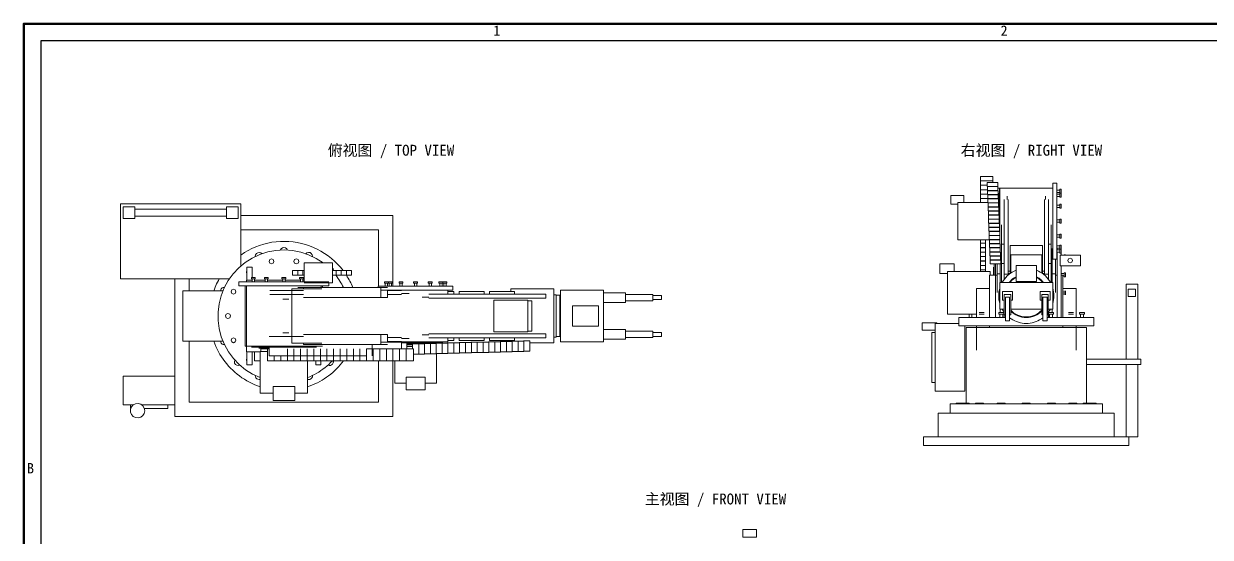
# Model space of a CAD drawing. Header units: millimetres. Extents: x 10 to 584, y 10 to 410.
# Drawn here: x 10 to 357.4, y 259.8 to 410 of the extents above; entities that cross this region are included whole.
import ezdxf
from ezdxf.enums import TextEntityAlignment as Align

# ---------------------------------------------------------------- set-up
doc = ezdxf.new("R2010")
doc.units = ezdxf.units.MM
doc.linetypes.add('DASHED', pattern=[1.524, 1.27, -0.254])
for name, color, linetype in [('BORDER', 7, 'CONTINUOUS'), ('HIDDEN', 5, 'DASHED'), ('OBJECT', 7, 'CONTINUOUS'), ('TEXT', 7, 'CONTINUOUS')]:
    doc.layers.add(name, color=color, linetype=linetype)
doc.styles.add('CJK', font='simhei.ttf')

msp = doc.modelspace()

# ---------------------------------------------------------------- linework, layer by layer
at = {"layer": 'BORDER', "lineweight": 50}
msp.add_lwpolyline([(10, 10), (584, 10), (584, 410), (10, 410)], close=True, dxfattribs=at)
at = {"layer": 'BORDER', "lineweight": 25}
msp.add_lwpolyline([(15, 15), (579, 15), (579, 405), (15, 405)], close=True, dxfattribs=at)
at = {"layer": 'HIDDEN', "lineweight": 13}
msp.add_lwpolyline([(220.55, 259.82), (224.5, 259.82)], dxfattribs=at)
at = {"layer": 'OBJECT', "lineweight": 18}
for points in [[(290.1, 364.07), (290.1, 365.36)], [(290.1, 365.36), (293.71, 365.36)], [(293.71, 364.07), (293.71, 365.36)], [(290.1, 364.07), (293.71, 364.07)], [(290.1, 362.77), (290.1, 364.06)], [(290.1, 364.06), (293.71, 364.06)], [(290.1, 362.77), (292.08, 362.77)], [(290.1, 361.46), (290.1, 362.75)], [(290.1, 362.75), (292.08, 362.75)], [(290.1, 361.46), (292.12, 361.46)], [(290.1, 360.16), (290.1, 361.45)], [(290.1, 361.45), (292.12, 361.45)], [(292.08, 362.44), (292.08, 363.56)], [(292.08, 363.56), (295.17, 363.56)], [(292.08, 362.44), (295.17, 362.44)], [(292.12, 361.25), (292.12, 362.36)], [(292.12, 362.36), (295.21, 362.36)], [(293.71, 363.56), (293.71, 364.06)], [(293.71, 362.36), (293.71, 362.44)], [(295.17, 362.44), (295.17, 363.56)], [(295.21, 361.25), (295.21, 362.36)], [(295.21, 361.87), (295.68, 361.87)], [(295.68, 360.34), (295.68, 361.87)], [(295.77, 352.26), (295.77, 361.88)], [(311.23, 361.88), (295.77, 361.88)], [(311.23, 352.26), (311.23, 363.42)], [(312.43, 363.42), (311.23, 363.42)], [(312.43, 352.26), (312.43, 363.42)], [(313.29, 361.36), (312.43, 361.36)], [(313.29, 361.02), (313.29, 361.6)], [(313.73, 361.6), (313.29, 361.6)], [(313.73, 361.02), (313.73, 361.6)], [(281.45, 357.24), (281.45, 359.73)], [(281.45, 359.73), (285.18, 359.73)], [(285.18, 357.74), (285.18, 359.73)], [(290.1, 360.16), (292.17, 360.16)], [(290.1, 358.86), (290.1, 360.15)], [(290.1, 360.15), (292.17, 360.15)], [(290.1, 358.86), (292.21, 358.86)], [(290.1, 357.74), (290.1, 358.84)], [(290.1, 358.84), (293.28, 358.84)], [(292.12, 361.25), (295.21, 361.25)], [(292.17, 360.05), (292.17, 361.17)], [(292.17, 361.17), (295.26, 361.17)], [(292.17, 360.05), (295.26, 360.05)], [(292.21, 358.86), (292.21, 359.97)], [(292.21, 359.97), (295.3, 359.97)], [(292.21, 358.86), (295.3, 358.86)], [(292.26, 357.66), (292.26, 358.78)], [(292.26, 358.78), (295.35, 358.78)], [(293.28, 361.17), (293.28, 361.25)], [(293.28, 359.97), (293.28, 360.05)], [(293.28, 358.78), (293.28, 358.86)], [(295.26, 360.05), (295.26, 361.17)], [(295.3, 358.86), (295.3, 359.97)], [(295.3, 359.83), (295.42, 359.83)], [(295.35, 357.66), (295.35, 358.78)], [(295.42, 358.52), (295.35, 358.52)], [(295.42, 356.39), (295.42, 360.34)], [(295.77, 360.34), (295.42, 360.34)], [(295.68, 361.08), (295.77, 361.08)], [(296.99, 358.64), (296.99, 336.79)], [(297.86, 359.53), (297.86, 358.64)], [(298.19, 358.64), (298.19, 336.79)], [(308.8, 358.64), (308.8, 336.79)], [(309.13, 359.53), (309.13, 358.64)], [(310.01, 358.64), (310.01, 336.79)], [(313.29, 360.67), (312.43, 360.67)], [(313.29, 360.19), (312.43, 360.19)], [(313.29, 359.5), (312.43, 359.5)], [(313.29, 360.43), (313.29, 361.02)], [(313.29, 359.84), (313.29, 360.43)], [(313.73, 360.43), (313.29, 360.43)], [(313.73, 360.43), (313.29, 360.43)], [(313.29, 359.26), (313.29, 359.84)], [(313.73, 359.26), (313.29, 359.26)], [(313.73, 360.43), (313.73, 361.02)], [(313.73, 359.84), (313.73, 360.43)], [(313.73, 359.26), (313.73, 359.84)], [(38.3, 335.44), (38.3, 357.28)], [(38.3, 357.28), (73.57, 357.28)], [(39.14, 353.08), (39.14, 356.44)], [(39.14, 356.44), (42.5, 356.44)], [(42.5, 353.08), (42.5, 356.44)], [(42.5, 355.81), (69.37, 355.81)], [(69.37, 353.08), (69.37, 356.44)], [(69.37, 356.44), (72.73, 356.44)], [(72.73, 353.08), (72.73, 356.44)], [(73.57, 339.17), (73.57, 357.28)], [(281.45, 357.24), (283.44, 357.24)], [(283.44, 346.78), (283.44, 357.74)], [(283.44, 357.74), (292.26, 357.74)], [(292.26, 357.66), (295.35, 357.66)], [(292.3, 356.47), (292.3, 357.58)], [(292.3, 357.58), (295.39, 357.58)], [(292.3, 356.47), (295.39, 356.47)], [(292.35, 355.27), (292.35, 356.39)], [(292.35, 356.39), (295.44, 356.39)], [(292.35, 355.27), (295.44, 355.27)], [(292.39, 354.08), (292.39, 355.19)], [(292.39, 355.19), (295.48, 355.19)], [(294.4, 357.58), (294.4, 357.66)], [(294.4, 356.39), (294.4, 356.47)], [(294.4, 355.19), (294.4, 355.27)], [(295.17, 357.58), (295.17, 357.66)], [(295.17, 356.39), (295.17, 356.47)], [(295.17, 355.19), (295.17, 355.27)], [(295.39, 356.47), (295.39, 357.58)], [(295.42, 355.19), (295.42, 355.27)], [(295.44, 355.27), (295.44, 356.39)], [(295.48, 354.08), (295.48, 355.19)], [(313.29, 356.98), (312.43, 356.98)], [(313.29, 356.3), (312.43, 356.3)], [(313.29, 356.64), (313.29, 357.22)], [(313.73, 357.22), (313.29, 357.22)], [(313.29, 356.06), (313.29, 356.64)], [(313.73, 356.06), (313.29, 356.06)], [(313.73, 356.64), (313.73, 357.22)], [(313.73, 356.06), (313.73, 356.64)], [(39.14, 353.08), (42.5, 353.08)], [(42.5, 353.71), (69.37, 353.71)], [(69.37, 353.08), (72.73, 353.08)], [(73.57, 353.92), (118.08, 353.92)], [(118.08, 333.26), (118.08, 353.92)], [(292.39, 354.08), (295.48, 354.08)], [(292.44, 352.88), (292.44, 354)], [(292.44, 354), (295.53, 354)], [(292.44, 352.88), (295.53, 352.88)], [(292.48, 351.69), (292.48, 352.8)], [(292.48, 352.8), (295.57, 352.8)], [(292.48, 351.69), (295.57, 351.69)], [(292.53, 350.49), (292.53, 351.61)], [(292.53, 351.61), (295.62, 351.61)], [(294.4, 354), (294.4, 354.08)], [(294.4, 352.8), (294.4, 352.88)], [(294.4, 351.61), (294.4, 351.69)], [(294.91, 354), (294.91, 354.08)], [(294.91, 352.8), (294.91, 352.88)], [(294.91, 351.61), (294.91, 351.69)], [(295.17, 354), (295.17, 354.08)], [(295.17, 352.8), (295.17, 352.88)], [(295.17, 351.61), (295.17, 351.69)], [(295.42, 354), (295.42, 354.08)], [(295.42, 352.8), (295.42, 352.88)], [(295.42, 351.61), (295.42, 351.69)], [(295.53, 352.88), (295.53, 354)], [(295.57, 351.69), (295.57, 352.8)], [(295.62, 350.49), (295.62, 351.61)], [(295.77, 346.83), (295.77, 352.26)], [(296.21, 347.46), (296.21, 351.21)], [(310.78, 347.46), (310.78, 351.21)], [(311.23, 341.11), (311.23, 352.26)], [(313.29, 352.61), (312.43, 352.61)], [(312.43, 341.11), (312.43, 352.26)], [(313.29, 351.92), (312.43, 351.92)], [(313.29, 352.26), (313.29, 352.85)], [(313.73, 352.85), (313.29, 352.85)], [(313.29, 351.68), (313.29, 352.26)], [(313.73, 351.68), (313.29, 351.68)], [(313.73, 352.26), (313.73, 352.85)], [(313.73, 351.68), (313.73, 352.26)], [(73.57, 349.72), (113.88, 349.72)], [(113.88, 333.26), (113.88, 349.72)], [(292.53, 350.49), (295.62, 350.49)], [(292.57, 349.3), (292.57, 350.41)], [(292.57, 350.41), (295.66, 350.41)], [(292.57, 349.3), (295.66, 349.3)], [(292.62, 348.1), (292.62, 349.22)], [(292.62, 349.22), (295.71, 349.22)], [(292.62, 348.1), (295.71, 348.1)], [(292.66, 346.91), (292.66, 348.02)], [(292.66, 348.02), (295.75, 348.02)], [(294.4, 350.41), (294.4, 350.49)], [(294.4, 349.22), (294.4, 349.3)], [(294.4, 348.02), (294.4, 348.1)], [(294.91, 350.41), (294.91, 350.49)], [(294.98, 349.22), (294.98, 349.3)], [(294.98, 348.02), (294.98, 348.1)], [(295.17, 350.41), (295.17, 350.49)], [(295.17, 349.22), (295.17, 349.3)], [(295.17, 348.02), (295.17, 348.1)], [(295.42, 350.41), (295.42, 350.49)], [(295.42, 349.22), (295.42, 349.3)], [(295.42, 348.02), (295.42, 348.1)], [(295.66, 349.3), (295.66, 350.41)], [(295.71, 348.1), (295.71, 349.22)], [(295.75, 346.91), (295.75, 348.02)], [(296.21, 345.54), (296.21, 347.46)], [(310.78, 345.54), (310.78, 347.46)], [(313.29, 348.23), (312.43, 348.23)], [(313.29, 347.54), (312.43, 347.54)], [(313.29, 347.89), (313.29, 348.47)], [(313.73, 348.47), (313.29, 348.47)], [(313.29, 347.3), (313.29, 347.89)], [(313.73, 347.89), (313.73, 348.47)], [(313.73, 347.3), (313.73, 347.89)], [(103.51, 337.79), (102.73, 338.76), (101.89, 339.67), (101.01, 340.54), (100.08, 341.36), (99.1, 342.12), (98.08, 342.82), (97.02, 343.47), (95.93, 344.06), (94.81, 344.58), (93.66, 345.04), (92.48, 345.43), (91.28, 345.75), (90.07, 346.01), (88.85, 346.2), (87.61, 346.31), (86.37, 346.36), (85.13, 346.34), (83.9, 346.24), (82.67, 346.08), (81.45, 345.85), (80.25, 345.54), (79.07, 345.17), (77.91, 344.74), (76.78, 344.24), (75.67, 343.67), (74.6, 343.05), (73.57, 342.36)], [(87.24, 343.81), (87, 344.2), (86.62, 344.47), (86.17, 344.56), (85.72, 344.47), (85.34, 344.2), (85.09, 343.81)], [(283.44, 346.78), (292.71, 346.78)], [(290.1, 345.82), (290.1, 346.78)], [(290.1, 345.82), (291.56, 345.82)], [(290.1, 344.52), (290.1, 345.81)], [(290.1, 345.81), (291.56, 345.81)], [(290.1, 344.52), (291.56, 344.52)], [(290.1, 343.21), (290.1, 344.5)], [(290.1, 344.5), (291.56, 344.5)], [(291.56, 337.53), (291.56, 346.78)], [(292.66, 346.91), (295.75, 346.91)], [(292.71, 345.71), (292.71, 346.83)], [(292.71, 346.83), (295.8, 346.83)], [(292.71, 345.71), (295.8, 345.71)], [(292.75, 344.52), (292.75, 345.63)], [(292.75, 345.63), (295.84, 345.63)], [(292.75, 344.52), (295.84, 344.52)], [(292.8, 343.32), (292.8, 344.44)], [(292.8, 344.44), (295.89, 344.44)], [(294.4, 346.83), (294.4, 346.91)], [(294.98, 346.83), (294.98, 346.91)], [(294.98, 345.63), (294.98, 345.71)], [(294.98, 344.44), (294.98, 344.52)], [(295.17, 346.83), (295.17, 346.91)], [(295.42, 346.83), (295.42, 346.91)], [(295.42, 345.63), (295.42, 345.71)], [(295.42, 344.44), (295.42, 344.52)], [(295.77, 345.63), (295.77, 345.71)], [(295.77, 344.44), (295.77, 344.52)], [(295.8, 345.71), (295.8, 346.83)], [(295.84, 344.52), (295.84, 345.63)], [(295.89, 343.32), (295.89, 344.44)], [(296.21, 341.78), (296.21, 345.54)], [(296.99, 345.54), (296.21, 345.54)], [(298.77, 336.97), (298.77, 345.19)], [(298.77, 345.19), (308.22, 345.19)], [(308.22, 336.97), (308.22, 345.19)], [(310.78, 345.54), (310.01, 345.54)], [(310.78, 341.78), (310.78, 345.54)], [(311.11, 334.28), (311.11, 344.3)], [(313.29, 345.03), (312.43, 345.03)], [(313.29, 344.34), (312.43, 344.34)], [(312.51, 343.85), (312.51, 344.34)], [(313.73, 347.3), (313.29, 347.3)], [(313.29, 344.68), (313.29, 345.27)], [(313.73, 345.27), (313.29, 345.27)], [(313.29, 344.1), (313.29, 344.68)], [(313.73, 344.1), (313.29, 344.1)], [(313.29, 343.51), (313.29, 344.09)], [(313.73, 344.09), (313.29, 344.09)], [(313.73, 344.68), (313.73, 345.27)], [(313.73, 344.1), (313.73, 344.68)], [(313.73, 343.51), (313.73, 344.09)], [(97.64, 340.06), (95.6, 341.38), (93.4, 342.44), (91.08, 343.21), (88.69, 343.68), (86.26, 343.84), (83.82, 343.7), (81.42, 343.25), (79.1, 342.5), (76.89, 341.47), (74.83, 340.17), (72.95, 338.61), (71.28, 336.84), (69.85, 334.86), (68.68, 332.72), (67.79, 330.46), (67.18, 328.09), (66.89, 325.67), (66.9, 323.23), (67.21, 320.82), (67.83, 318.46), (68.74, 316.2), (69.93, 314.07), (71.38, 312.1), (73.06, 310.34), (74.95, 308.8), (77.02, 307.51), (79.24, 306.5)], [(79.78, 342.75), (79.4, 343.02), (78.95, 343.12), (78.5, 343.04), (78.12, 342.78), (77.87, 342.39), (77.8, 341.93)], [(83.24, 340.49), (83.03, 341), (82.52, 341.2), (82.02, 341), (81.81, 340.49), (82.02, 339.99), (82.52, 339.78), (83.03, 339.99), (83.24, 340.49)], [(90.53, 340.49), (90.32, 341), (89.81, 341.2), (89.31, 341), (89.1, 340.49), (89.31, 339.99), (89.81, 339.78), (90.32, 339.99), (90.53, 340.49)], [(94.54, 341.98), (94.45, 342.43), (94.19, 342.8), (93.81, 343.05), (93.37, 343.12), (92.92, 343.02), (92.56, 342.75)], [(94.54, 341.93), (94.54, 341.94), (94.54, 341.95), (94.54, 341.96), (94.54, 341.97), (94.54, 341.98)], [(290.1, 343.21), (291.56, 343.21)], [(290.1, 341.91), (290.1, 343.2)], [(290.1, 343.2), (291.56, 343.2)], [(290.1, 341.91), (291.56, 341.91)], [(290.1, 340.61), (290.1, 341.9)], [(290.1, 341.9), (291.56, 341.9)], [(290.1, 340.61), (291.56, 340.61)], [(290.1, 339.3), (290.1, 340.59)], [(290.1, 340.59), (291.56, 340.59)], [(292.8, 343.32), (295.89, 343.32)], [(292.84, 342.13), (292.84, 343.24)], [(292.84, 343.24), (295.94, 343.24)], [(292.84, 342.13), (295.94, 342.13)], [(292.89, 340.93), (292.89, 342.05)], [(292.89, 342.05), (295.98, 342.05)], [(292.89, 340.93), (295.98, 340.93)], [(292.93, 339.74), (292.93, 340.85)], [(292.93, 340.85), (296.03, 340.85)], [(294.14, 340.85), (294.14, 340.93)], [(294.48, 342.05), (294.48, 342.13)], [(294.48, 340.85), (294.48, 340.93)], [(294.98, 343.24), (294.98, 343.32)], [(294.98, 342.05), (294.98, 342.13)], [(294.98, 340.85), (294.98, 340.93)], [(295.77, 343.24), (295.77, 343.32)], [(295.88, 343.24), (295.88, 343.32)], [(295.88, 342.05), (295.88, 342.13)], [(295.88, 340.85), (295.88, 340.93)], [(295.94, 342.13), (295.94, 343.24)], [(295.98, 340.93), (295.98, 342.05)], [(296.03, 339.74), (296.03, 340.85)], [(296.21, 339.86), (296.21, 341.78)], [(298.99, 337.11), (298.99, 342.44)], [(298.99, 342.44), (308.01, 342.44)], [(308.01, 337.11), (308.01, 342.44)], [(310.78, 339.86), (310.78, 341.78)], [(311.23, 342.64), (311.11, 342.64)], [(311.23, 342.3), (311.11, 342.3)], [(312.43, 341.11), (311.23, 341.11)], [(312.02, 336.85), (312.02, 341.11)], [(313.29, 343.85), (312.43, 343.85)], [(313.29, 343.17), (312.43, 343.17)], [(312.51, 342.89), (312.43, 342.89)], [(312.51, 331.3), (312.51, 343.17)], [(313.29, 342.93), (313.29, 343.51)], [(313.73, 342.93), (313.29, 342.93)], [(313.37, 339.2), (313.37, 342.29)], [(313.37, 342.29), (319.38, 342.29)], [(313.72, 342.29), (313.72, 342.93)], [(313.73, 342.93), (313.73, 343.51)], [(314.58, 342.29), (314.58, 342.43)], [(315.02, 342.43), (314.58, 342.43)], [(315.02, 342.29), (315.02, 342.43)], [(316.38, 340.06), (316.86, 340.26), (317.07, 340.74), (316.86, 341.23), (316.38, 341.43), (315.89, 341.23), (315.69, 340.74), (315.89, 340.26), (316.38, 340.06)], [(319.38, 339.2), (319.38, 342.29)], [(75.33, 337.68), (75.28, 337.54), (75.25, 337.4), (75.25, 337.26), (75.28, 337.11), (75.33, 336.98)], [(75.33, 335.02), (75.33, 338.8)], [(75.33, 338.8), (76.85, 338.8)], [(76.85, 335.8), (76.85, 338.8)], [(88.69, 337.79), (88.69, 336.45)], [(88.69, 337.79), (92.05, 337.79)], [(90.2, 337.79), (90.2, 336.45)], [(90.2, 337.79), (92.05, 337.79)], [(91.71, 337.79), (91.71, 336.45)], [(91.71, 337.79), (92.05, 337.79)], [(92.05, 334.52), (92.05, 340.06)], [(92.05, 340.06), (100.44, 340.06)], [(100.44, 334.18), (100.44, 340.06)], [(100.67, 337.89), (100.66, 338.03), (100.63, 338.18), (100.59, 338.32), (100.52, 338.45), (100.44, 338.57)], [(100.44, 337.79), (101.45, 337.79)], [(100.44, 337.79), (102.96, 337.79)], [(100.44, 337.79), (104.48, 337.79)], [(100.44, 337.79), (105.99, 337.79)], [(100.67, 337.79), (100.67, 337.81), (100.67, 337.83), (100.67, 337.85), (100.67, 337.87), (100.67, 337.89)], [(101.45, 337.79), (101.45, 336.45)], [(102.96, 337.79), (102.96, 336.45)], [(104.48, 337.79), (104.48, 336.45)], [(105.99, 337.79), (105.99, 336.45)], [(278.18, 336.97), (278.18, 339.8)], [(278.18, 339.8), (282.43, 339.8)], [(278.18, 336.97), (280.45, 336.97)], [(280.45, 325.06), (280.45, 337.53)], [(280.45, 337.53), (292.92, 337.53)], [(282.43, 337.53), (282.43, 339.8)], [(290.1, 339.3), (291.56, 339.3)], [(290.1, 338), (290.1, 339.29)], [(290.1, 339.29), (291.56, 339.29)], [(290.1, 338), (291.56, 338)], [(290.1, 337.53), (290.1, 337.98)], [(290.1, 337.98), (291.56, 337.98)], [(292.92, 336.45), (292.92, 337.53)], [(292.93, 339.74), (296.03, 339.74)], [(293.88, 336.45), (293.88, 338.83)], [(294.14, 336.45), (294.14, 339.74)], [(294.48, 331.3), (294.48, 339.74)], [(294.98, 336.85), (294.98, 339.74)], [(295.88, 334.28), (295.88, 339.74)], [(296.21, 336.1), (296.21, 339.86)], [(296.99, 339.86), (296.21, 339.86)], [(300.49, 337.91), (299.93, 337.66), (299.38, 337.36), (298.86, 337.03), (298.37, 336.65), (297.91, 336.24), (297.48, 335.8), (297.08, 335.32), (296.73, 334.81), (296.41, 334.28)], [(298.19, 337.68), (298.77, 337.68)], [(298.19, 336.98), (298.77, 336.98)], [(300.49, 334.58), (300.49, 339.31)], [(300.49, 339.31), (306.5, 339.31)], [(306.5, 334.58), (306.5, 339.31)], [(310.58, 334.28), (310.27, 334.81), (309.91, 335.32), (309.52, 335.8), (309.09, 336.24), (308.62, 336.65), (308.13, 337.03), (307.61, 337.36), (307.07, 337.66), (306.5, 337.91)], [(308.22, 337.68), (308.8, 337.68)], [(308.22, 336.98), (308.8, 336.98)], [(310.78, 339.86), (310.01, 339.86)], [(310.78, 336.1), (310.78, 339.86)], [(313.37, 339.2), (319.38, 339.2)], [(313.72, 331.3), (313.72, 339.2)], [(314.58, 336.57), (314.58, 337.16)], [(315.02, 337.16), (314.58, 337.16)], [(315.02, 337.16), (314.58, 337.16)], [(315.02, 336.57), (315.02, 337.16)], [(38.3, 335.44), (70.23, 335.44)], [(54.26, 306.89), (54.26, 335.44)], [(58.45, 331.87), (58.45, 335.44)], [(67.26, 335.44), (66.98, 334.95), (66.72, 334.45), (66.47, 333.95), (66.24, 333.44), (66.01, 332.92), (65.8, 332.4), (65.61, 331.87)], [(99.32, 334.52), (73.02, 334.52)], [(73.02, 334.52), (73.02, 333.34)], [(75.25, 334.52), (75.25, 335.02)], [(75.25, 335.02), (76.9, 335.02)], [(75.33, 335.8), (75.28, 335.8)], [(75.28, 335.8), (75.28, 335.36)], [(75.33, 335.36), (75.28, 335.36)], [(77.8, 335.8), (76.66, 335.8)], [(76.66, 335.8), (76.66, 335.36)], [(77.8, 335.36), (76.66, 335.36)], [(76.85, 335.02), (76.85, 335.36)], [(76.9, 335.36), (76.9, 334.52)], [(77.57, 335.36), (77.57, 334.52)], [(77.57, 335.02), (80.67, 335.02)], [(77.8, 335.8), (77.8, 335.36)], [(81.58, 335.8), (80.44, 335.8)], [(80.44, 335.8), (80.44, 335.36)], [(81.58, 335.36), (80.44, 335.36)], [(80.67, 335.36), (80.67, 334.52)], [(81.35, 335.36), (81.35, 334.52)], [(81.35, 335.02), (85.83, 335.02)], [(81.58, 335.8), (81.58, 335.36)], [(86.74, 335.8), (85.6, 335.8)], [(85.6, 335.8), (85.6, 335.36)], [(86.74, 335.36), (85.6, 335.36)], [(85.83, 335.36), (85.83, 334.52)], [(86.5, 335.36), (86.5, 334.52)], [(86.5, 335.02), (90.99, 335.02)], [(86.74, 335.8), (86.74, 335.36)], [(88.69, 336.45), (92.05, 336.45)], [(90.2, 336.45), (92.05, 336.45)], [(91.9, 335.8), (90.76, 335.8)], [(90.76, 335.8), (90.76, 335.36)], [(91.9, 335.36), (90.76, 335.36)], [(90.99, 335.36), (90.99, 334.52)], [(91.66, 335.36), (91.66, 334.52)], [(91.66, 335.02), (92.05, 335.02)], [(91.71, 336.45), (92.05, 336.45)], [(91.9, 335.8), (91.9, 335.36)], [(92.05, 334.18), (100.44, 334.18)], [(99.32, 334.18), (99.32, 333.34)], [(100.44, 336.45), (101.45, 336.45)], [(100.44, 336.45), (102.96, 336.45)], [(100.44, 336.45), (104.48, 336.45)], [(100.44, 336.45), (105.99, 336.45)], [(103.59, 332.86), (103.36, 333.33), (103.11, 333.8), (102.85, 334.26), (102.58, 334.72), (102.29, 335.16), (101.99, 335.6), (101.68, 336.03), (101.36, 336.45)], [(106.35, 332.86), (106.15, 333.32), (105.94, 333.79), (105.72, 334.25), (105.49, 334.7), (105.25, 335.14), (104.99, 335.59), (104.73, 336.02), (104.46, 336.45)], [(116.74, 334.54), (115.59, 334.54)], [(115.59, 334.54), (115.59, 334.1)], [(116.74, 334.1), (115.59, 334.1)], [(115.83, 334.1), (115.83, 333.26)], [(116.5, 334.1), (116.5, 333.26)], [(117.88, 334.54), (116.74, 334.54)], [(116.74, 334.54), (116.74, 334.1)], [(116.74, 334.54), (116.74, 334.1)], [(117.88, 334.1), (116.74, 334.1)], [(116.98, 334.1), (116.98, 333.26)], [(117.65, 334.1), (117.65, 333.26)], [(117.88, 334.54), (117.88, 334.1)], [(121.02, 334.54), (119.87, 334.54)], [(119.87, 334.54), (119.87, 334.1)], [(121.02, 334.1), (119.87, 334.1)], [(120.11, 334.1), (120.11, 333.26)], [(120.78, 334.1), (120.78, 333.26)], [(121.02, 334.54), (121.02, 334.1)], [(125.3, 334.54), (124.15, 334.54)], [(124.15, 334.54), (124.15, 334.1)], [(125.3, 334.1), (124.15, 334.1)], [(124.39, 334.1), (124.39, 333.26)], [(125.06, 334.1), (125.06, 333.26)], [(125.3, 334.54), (125.3, 334.1)], [(129.58, 334.54), (128.43, 334.54)], [(128.43, 334.54), (128.43, 334.1)], [(129.58, 334.1), (128.43, 334.1)], [(128.67, 334.1), (128.67, 333.26)], [(129.34, 334.1), (129.34, 333.26)], [(129.58, 334.54), (129.58, 334.1)], [(132.71, 334.54), (131.57, 334.54)], [(131.57, 334.54), (131.57, 334.1)], [(132.71, 334.1), (131.57, 334.1)], [(131.8, 334.1), (131.8, 333.26)], [(132.47, 334.1), (132.47, 333.26)], [(133.86, 334.54), (132.71, 334.54)], [(132.71, 334.54), (132.71, 334.1)], [(132.71, 334.54), (132.71, 334.1)], [(133.86, 334.1), (132.71, 334.1)], [(132.95, 334.1), (132.95, 333.26)], [(133.62, 334.1), (133.62, 333.26)], [(133.86, 334.54), (133.86, 334.1)], [(292.76, 324.08), (292.76, 336.45)], [(292.76, 336.45), (294.98, 336.45)], [(294.98, 335.91), (294.98, 336.85)], [(295.88, 336.85), (294.98, 336.85)], [(294.98, 331.4), (294.98, 335.91)], [(295.77, 326.55), (295.77, 334.28)], [(295.77, 334.28), (311.23, 334.28)], [(296.21, 334.28), (296.21, 336.1)], [(296.99, 335.19), (296.99, 336.79)], [(296.99, 336.79), (298.19, 336.79)], [(298.19, 336.5), (298.19, 336.79)], [(300.49, 336.02), (300.1, 335.79), (299.73, 335.54), (299.38, 335.26), (299.05, 334.96), (298.74, 334.63), (298.45, 334.28)], [(300.49, 335.82), (300.15, 335.62), (299.82, 335.39), (299.51, 335.14), (299.21, 334.87), (298.93, 334.59), (298.67, 334.28)], [(300.49, 334.58), (306.5, 334.58)], [(308.54, 334.28), (308.26, 334.63), (307.95, 334.96), (307.61, 335.26), (307.26, 335.54), (306.89, 335.79), (306.5, 336.02)], [(308.32, 334.28), (308.06, 334.59), (307.79, 334.87), (307.49, 335.14), (307.17, 335.39), (306.85, 335.62), (306.5, 335.82)], [(308.8, 336.5), (308.8, 336.79)], [(308.8, 336.79), (310.01, 336.79)], [(310.01, 335.19), (310.01, 336.79)], [(310.78, 334.28), (310.78, 336.1)], [(312.02, 336.85), (311.11, 336.85)], [(311.23, 326.55), (311.23, 334.28)], [(312.02, 335.91), (312.02, 336.85)], [(312.02, 336.45), (312.51, 336.45)], [(312.02, 331.4), (312.02, 335.91)], [(314.58, 336.92), (313.72, 336.92)], [(313.72, 336.45), (314.23, 336.45)], [(314.23, 324.08), (314.23, 336.45)], [(314.58, 336.23), (314.23, 336.23)], [(314.58, 336.23), (314.23, 336.23)], [(314.58, 335.99), (314.58, 336.57)], [(315.02, 335.99), (314.58, 335.99)], [(315.02, 335.99), (314.58, 335.99)], [(315.02, 335.99), (315.02, 336.57)], [(332.7, 311.89), (332.7, 333.87)], [(332.7, 333.87), (336.13, 333.87)], [(336.13, 311.89), (336.13, 333.87)], [(56.57, 317.18), (56.57, 331.87)], [(56.57, 331.87), (68.31, 331.87)], [(68.76, 332.9), (68.42, 332.86), (68.1, 332.72), (67.84, 332.5), (67.66, 332.21), (67.57, 331.87)], [(72.13, 331.63), (71.92, 332.14), (71.41, 332.34), (70.91, 332.14), (70.7, 331.63), (70.91, 331.13), (71.41, 330.92), (71.92, 331.13), (72.13, 331.63)], [(99.32, 333.34), (73.02, 333.34)], [(74.83, 333.34), (74.83, 315.71)], [(75.25, 314.03), (75.25, 333.34)], [(82.03, 331.97), (91.93, 331.97)], [(82.03, 330.8), (91.93, 330.8)], [(97.25, 332.5), (88.52, 332.5)], [(88.52, 332.5), (88.52, 316.55)], [(99.06, 332.86), (90.24, 332.86)], [(91.93, 332.5), (91.93, 332.84)], [(91.93, 332.84), (114.53, 332.84)], [(97.08, 332.86), (97.08, 333.34)], [(97.5, 333.34), (97.5, 332.86)], [(109.08, 332.86), (100.27, 332.86)], [(103.93, 332.86), (103.86, 332.87), (103.79, 332.89), (103.72, 332.89), (103.65, 332.9), (103.57, 332.9)], [(113.81, 332.86), (110.29, 332.86)], [(135.64, 333.26), (113.81, 333.26)], [(113.81, 333.26), (113.81, 332.84)], [(116.45, 332.84), (114.53, 332.84)], [(114.53, 329.98), (114.53, 332.84)], [(135.64, 332.08), (114.53, 332.08)], [(116.45, 329.98), (116.45, 332.08)], [(116.45, 331.97), (120.59, 331.97)], [(116.45, 330.8), (120.59, 330.8)], [(120.59, 331.07), (122.83, 331.07)], [(126.64, 330.03), (128.62, 330.03)], [(128.62, 330.89), (162.8, 330.89)], [(134.13, 332.08), (134.13, 330.89)], [(135.92, 331.65), (134.13, 331.65)], [(135.64, 333.26), (135.64, 332.08)], [(135.92, 331.65), (135.92, 330.89)], [(144.81, 331.65), (137.46, 331.65)], [(137.46, 331.65), (137.46, 330.89)], [(144.81, 331.65), (144.81, 330.89)], [(153.7, 331.65), (146.35, 331.65)], [(146.35, 331.65), (146.35, 330.89)], [(152.61, 332.42), (152.61, 331.65)], [(152.61, 332.42), (165.21, 332.42)], [(153.7, 331.65), (153.7, 330.89)], [(162.8, 329.72), (162.8, 330.89)], [(165.21, 332.42), (165.21, 316.63)], [(165.21, 330.74), (165.84, 330.74)], [(165.84, 330.74), (165.84, 318.31)], [(165.84, 330.57), (166.97, 330.57)], [(166.97, 330.57), (166.97, 318.48)], [(167.14, 316.97), (167.14, 332.08)], [(167.14, 332.08), (179.74, 332.08)], [(179.74, 316.97), (179.74, 332.08)], [(179.74, 331.33), (186.2, 331.33)], [(186.2, 328.47), (186.2, 331.33)], [(186.2, 330.82), (194.18, 330.82)], [(194.18, 328.98), (194.18, 330.82)], [(194.18, 330.49), (196.7, 330.49)], [(196.7, 329.31), (196.7, 330.49)], [(288.9, 324.08), (288.9, 332.59)], [(288.9, 332.59), (292.76, 332.59)], [(294.48, 324.08), (294.48, 331.3)], [(295.77, 332.75), (295.62, 332.18), (295.51, 331.6), (295.45, 331.01), (295.42, 330.42), (295.45, 329.83), (295.51, 329.24), (295.62, 328.66), (295.77, 328.09)], [(296.54, 329.13), (296.54, 331.71)], [(296.54, 331.71), (299.46, 331.71)], [(297.06, 324.84), (297.06, 330.85)], [(297.06, 330.85), (298.95, 330.85)], [(298.95, 324.84), (298.95, 330.85)], [(299.46, 329.13), (299.46, 331.71)], [(307.53, 329.13), (307.53, 331.71)], [(307.53, 331.71), (310.45, 331.71)], [(308.05, 324.84), (308.05, 330.85)], [(308.05, 330.85), (309.94, 330.85)], [(309.94, 324.84), (309.94, 330.85)], [(310.45, 329.13), (310.45, 331.71)], [(311.23, 328.09), (311.38, 328.66), (311.48, 329.24), (311.55, 329.83), (311.57, 330.42), (311.55, 331.01), (311.48, 331.6), (311.38, 332.18), (311.23, 332.75)], [(312.51, 324.08), (312.51, 331.3)], [(313.72, 324.08), (313.72, 331.3)], [(314.23, 332.59), (318.1, 332.59)], [(314.58, 331.3), (314.58, 331.88)], [(314.58, 330.71), (314.58, 331.3)], [(315.02, 331.3), (315.02, 331.88)], [(315.02, 330.71), (315.02, 331.3)], [(318.1, 324.08), (318.1, 332.59)], [(333.34, 330.22), (333.34, 332.37)], [(333.34, 332.37), (335.49, 332.37)], [(333.34, 330.22), (335.49, 330.22)], [(335.49, 330.22), (335.49, 332.37)], [(85.89, 329.47), (87.64, 329.47)], [(91.93, 329.98), (114.53, 329.98)], [(116.45, 329.98), (114.53, 329.98)], [(128.62, 329.72), (162.8, 329.72)], [(147.66, 319.91), (147.66, 329.14)], [(147.66, 329.14), (157.57, 329.14)], [(157.57, 319.91), (157.57, 329.14)], [(157.57, 328.93), (158.7, 328.93)], [(158.7, 320.12), (158.7, 328.93)], [(170.67, 321.59), (170.67, 327.47)], [(170.67, 327.47), (178.22, 327.47)], [(178.22, 321.59), (178.22, 327.47)], [(179.74, 328.47), (186.2, 328.47)], [(186.2, 328.98), (194.18, 328.98)], [(194.18, 329.31), (196.7, 329.31)], [(295.77, 326.55), (297.06, 326.55)], [(295.88, 325.59), (295.88, 326.55)], [(296.41, 326.55), (296.53, 326.35), (296.65, 326.14), (296.78, 325.94), (296.92, 325.74), (297.06, 325.55)], [(296.54, 329.13), (297.06, 329.13)], [(297.4, 323.12), (297.4, 329.99)], [(297.4, 329.99), (298.6, 329.99)], [(298.6, 323.12), (298.6, 329.99)], [(298.95, 329.13), (299.46, 329.13)], [(298.95, 326.55), (308.05, 326.55)], [(307.53, 329.13), (308.05, 329.13)], [(308.39, 323.12), (308.39, 329.99)], [(308.39, 329.99), (309.59, 329.99)], [(309.59, 323.12), (309.59, 329.99)], [(309.94, 329.13), (310.45, 329.13)], [(309.94, 325.55), (310.08, 325.74), (310.21, 325.94), (310.34, 326.14), (310.47, 326.35), (310.58, 326.55)], [(309.94, 326.55), (311.23, 326.55)], [(311.11, 325.59), (311.11, 326.55)], [(70.51, 324.53), (70.3, 325.03), (69.79, 325.24), (69.29, 325.03), (69.08, 324.53), (69.29, 324.02), (69.79, 323.81), (70.3, 324.02), (70.51, 324.53)], [(280.45, 325.06), (288.9, 325.06)], [(283.74, 324.08), (296.99, 324.08)], [(283.74, 321.68), (283.74, 324.08)], [(286.44, 325.03), (286.44, 325.06)], [(286.44, 325.03), (287.17, 325.03)], [(286.74, 324.08), (286.74, 325.03)], [(287.17, 325.03), (287.9, 325.03)], [(287.6, 324.08), (287.6, 325.03)], [(287.6, 324.08), (287.6, 325.03)], [(287.9, 325.03), (287.9, 325.06)], [(289.67, 325.59), (290.4, 325.59)], [(289.67, 325.03), (290.4, 325.03)], [(290.4, 325.59), (291.13, 325.59)], [(290.4, 325.03), (291.13, 325.03)], [(295.5, 325.59), (296.23, 325.59)], [(295.5, 325.03), (295.5, 325.59)], [(295.5, 325.03), (296.23, 325.03)], [(295.8, 324.08), (295.8, 325.03)], [(296.23, 325.59), (296.96, 325.59)], [(296.23, 325.03), (296.96, 325.03)], [(296.66, 324.08), (296.66, 325.03)], [(296.96, 325.03), (296.96, 325.59)], [(296.99, 324.05), (296.99, 325.64)], [(296.99, 324.05), (297.4, 324.05)], [(297.06, 324.84), (297.4, 324.84)], [(297.4, 323.12), (298.6, 323.12)], [(298.6, 324.84), (298.95, 324.84)], [(298.6, 324), (299.08, 323.66), (299.58, 323.36), (300.1, 323.1), (300.64, 322.87), (301.19, 322.68), (301.76, 322.54), (302.33, 322.43), (302.91, 322.37), (303.5, 322.35)], [(298.95, 326.23), (299.4, 325.79), (299.9, 325.39), (300.44, 325.04), (301.01, 324.76), (301.61, 324.53), (302.23, 324.37), (302.86, 324.27), (303.5, 324.24)], [(298.95, 325.98), (299.41, 325.55), (299.92, 325.17), (300.46, 324.84), (301.03, 324.56), (301.62, 324.35), (302.24, 324.19), (302.86, 324.1), (303.5, 324.06)], [(303.5, 324.24), (304.14, 324.27), (304.77, 324.37), (305.38, 324.53), (305.98, 324.76), (306.55, 325.04), (307.09, 325.39), (307.59, 325.79), (308.05, 326.23)], [(303.5, 324.06), (304.13, 324.1), (304.76, 324.19), (305.37, 324.35), (305.97, 324.56), (306.54, 324.84), (307.08, 325.17), (307.58, 325.55), (308.05, 325.98)], [(303.5, 322.35), (304.08, 322.37), (304.66, 322.43), (305.24, 322.54), (305.8, 322.68), (306.36, 322.87), (306.89, 323.1), (307.41, 323.36), (307.92, 323.66), (308.39, 324)], [(308.05, 324.84), (308.39, 324.84)], [(308.39, 323.12), (309.59, 323.12)], [(309.59, 324.84), (309.94, 324.84)], [(309.59, 324.05), (310.01, 324.05)], [(310.01, 324.05), (310.01, 325.64)], [(310.01, 324.08), (323.25, 324.08)], [(310.03, 325.59), (310.76, 325.59)], [(310.03, 325.03), (310.03, 325.59)], [(310.03, 325.03), (310.76, 325.03)], [(310.33, 324.08), (310.33, 325.03)], [(310.76, 325.59), (311.49, 325.59)], [(310.76, 325.03), (311.49, 325.03)], [(311.19, 324.08), (311.19, 325.03)], [(311.49, 325.03), (311.49, 325.59)], [(315.86, 325.59), (316.59, 325.59)], [(315.86, 325.03), (316.59, 325.03)], [(316.59, 325.59), (317.32, 325.59)], [(316.59, 325.03), (317.32, 325.03)], [(319.09, 325.59), (319.82, 325.59)], [(319.09, 325.03), (319.09, 325.59)], [(319.09, 325.03), (319.82, 325.03)], [(319.39, 324.08), (319.39, 325.03)], [(319.39, 324.08), (319.39, 325.03)], [(319.82, 325.59), (320.55, 325.59)], [(319.82, 325.03), (320.55, 325.03)], [(320.25, 324.08), (320.25, 325.03)], [(320.55, 325.03), (320.55, 325.59)], [(320.55, 325.03), (320.55, 325.59)], [(323.25, 321.68), (323.25, 324.08)], [(85.89, 319.58), (87.64, 319.58)], [(147.66, 319.91), (157.57, 319.91)], [(157.57, 320.12), (158.7, 320.12)], [(170.67, 321.59), (178.22, 321.59)], [(179.74, 320.58), (186.2, 320.58)], [(186.2, 317.72), (186.2, 320.58)], [(186.2, 320.08), (194.18, 320.08)], [(194.18, 318.23), (194.18, 320.08)], [(194.18, 319.74), (196.7, 319.74)], [(196.7, 318.56), (196.7, 319.74)], [(273.01, 322.5), (275.16, 322.5)], [(273.01, 320.35), (273.01, 322.5)], [(273.01, 320.35), (275.16, 320.35)], [(275.16, 322.5), (277.3, 322.5)], [(275.16, 320.35), (276.87, 320.35)], [(275.84, 305.1), (275.84, 319.7)], [(275.84, 319.7), (276.87, 319.7)], [(276.87, 302.53), (276.87, 322.28)], [(276.87, 322.28), (283.74, 322.28)], [(277.3, 322.28), (277.3, 322.5)], [(283.74, 321.68), (303.5, 321.68)], [(285.46, 302.53), (285.46, 321.68)], [(285.89, 321.16), (303.5, 321.16)], [(285.89, 299.04), (285.89, 321.16)], [(288.9, 314.55), (288.9, 321.68)], [(292.76, 321.16), (292.76, 321.68)], [(303.5, 321.68), (323.25, 321.68)], [(303.5, 321.16), (321.1, 321.16)], [(314.23, 321.16), (314.23, 321.68)], [(318.1, 314.55), (318.1, 321.68)], [(321.1, 299.04), (321.1, 321.16)], [(56.57, 317.18), (68.31, 317.18)], [(58.45, 299.33), (58.45, 317.18)], [(65.61, 317.18), (65.91, 316.37), (66.25, 315.58), (66.62, 314.81), (67.01, 314.05), (67.44, 313.3), (67.89, 312.57), (68.38, 311.86), (68.89, 311.17), (69.43, 310.51), (69.99, 309.86), (70.58, 309.23), (71.2, 308.63), (71.83, 308.06), (72.49, 307.51), (73.17, 306.98), (73.87, 306.48), (74.59, 306.01), (75.33, 305.57), (76.08, 305.16), (76.85, 304.78), (77.63, 304.43), (78.43, 304.11), (79.24, 303.82)], [(67.57, 317.18), (67.66, 316.84), (67.84, 316.55), (68.1, 316.33), (68.42, 316.19), (68.76, 316.15)], [(72.13, 317.42), (71.92, 317.93), (71.41, 318.13), (70.91, 317.93), (70.7, 317.42), (70.91, 316.92), (71.41, 316.71), (71.92, 316.92), (72.13, 317.42)], [(81.87, 318.56), (91.93, 318.56)], [(97.25, 316.55), (88.52, 316.55)], [(91.93, 319.07), (114.53, 319.07)], [(91.93, 316.21), (91.93, 316.55)], [(91.93, 316.21), (114.53, 316.21)], [(112.03, 312.85), (112.03, 316.21)], [(116.45, 319.07), (114.53, 319.07)], [(114.53, 316.21), (114.53, 319.07)], [(114.53, 316.88), (120.59, 316.88)], [(116.45, 316.21), (114.53, 316.21)], [(116.45, 316.88), (116.45, 319.07)], [(116.45, 318.25), (120.59, 318.25)], [(116.45, 317.08), (120.59, 317.08)], [(134.13, 316.97), (116.45, 316.97)], [(116.82, 316.97), (116.82, 316.88)], [(120.59, 317.98), (122.83, 317.98)], [(122.14, 316.88), (120.59, 316.88)], [(120.59, 314.95), (120.59, 316.88)], [(132.63, 316.63), (120.59, 316.63)], [(122.14, 314.95), (122.14, 316.63)], [(123.8, 316.38), (122.14, 316.38)], [(123.8, 316.13), (122.14, 316.13)], [(123.8, 314.95), (123.8, 316.38)], [(123.8, 316.38), (125.65, 316.38)], [(125.51, 316.38), (125.51, 316.42)], [(125.51, 316.42), (127.36, 316.42)], [(125.65, 313.36), (125.65, 316.38)], [(126.64, 319.02), (128.62, 319.02)], [(127.22, 316.42), (127.22, 316.47)], [(127.22, 316.47), (129.07, 316.47)], [(127.36, 313.4), (127.36, 316.42)], [(128.62, 319.34), (162.8, 319.34)], [(128.62, 318.16), (162.8, 318.16)], [(128.93, 316.47), (128.93, 316.51)], [(128.93, 316.51), (130.78, 316.51)], [(129.07, 313.45), (129.07, 316.47)], [(130.64, 316.51), (130.64, 316.56)], [(130.64, 316.56), (132.49, 316.56)], [(130.78, 313.49), (130.78, 316.51)], [(130.84, 316.63), (130.84, 316.56)], [(132.36, 316.56), (132.36, 316.6)], [(132.36, 316.6), (134.2, 316.6)], [(132.49, 313.53), (132.49, 316.56)], [(132.63, 316.97), (132.63, 316.63)], [(134.07, 316.6), (134.07, 316.65)], [(134.07, 316.65), (135.91, 316.65)], [(134.13, 318.16), (134.13, 316.97)], [(135.92, 317.4), (134.13, 317.4)], [(134.2, 313.58), (134.2, 316.6)], [(135.78, 316.65), (135.78, 316.69)], [(135.78, 316.69), (137.62, 316.69)], [(135.91, 313.62), (135.91, 316.65)], [(135.92, 318.16), (135.92, 317.4)], [(137.46, 318.16), (137.46, 317.4)], [(144.81, 317.4), (137.46, 317.4)], [(137.49, 316.69), (137.49, 316.73)], [(137.49, 316.73), (139.34, 316.73)], [(137.62, 313.67), (137.62, 316.69)], [(139.2, 316.73), (139.2, 316.78)], [(139.2, 316.78), (141.05, 316.78)], [(139.34, 313.71), (139.34, 316.73)], [(140.91, 316.78), (140.91, 316.82)], [(140.91, 316.82), (142.76, 316.82)], [(141.05, 313.75), (141.05, 316.78)], [(142.62, 316.82), (142.62, 316.87)], [(142.62, 316.87), (144.47, 316.87)], [(142.76, 313.8), (142.76, 316.82)], [(144.33, 316.87), (144.33, 316.91)], [(144.33, 316.91), (146.18, 316.91)], [(144.47, 313.84), (144.47, 316.87)], [(144.81, 318.16), (144.81, 317.4)], [(146.04, 316.91), (146.04, 316.95)], [(146.04, 316.95), (147.89, 316.95)], [(146.18, 313.89), (146.18, 316.91)], [(146.35, 318.16), (146.35, 317.4)], [(153.7, 317.4), (146.35, 317.4)], [(147.75, 316.95), (147.75, 317)], [(147.75, 317), (149.6, 317)], [(147.89, 313.93), (147.89, 316.95)], [(149.46, 317), (149.46, 317.04)], [(149.46, 317.04), (151.31, 317.04)], [(149.6, 313.98), (149.6, 317)], [(151.17, 317.04), (151.17, 317.09)], [(151.17, 317.09), (153.02, 317.09)], [(151.31, 314.02), (151.31, 317.04)], [(152.61, 317.4), (152.61, 317.09)], [(152.88, 317.09), (152.88, 317.13)], [(152.88, 317.13), (154.73, 317.13)], [(153.02, 314.06), (153.02, 317.09)], [(153.7, 318.16), (153.7, 317.4)], [(154.6, 317.13), (154.6, 317.18)], [(154.6, 317.18), (156.44, 317.18)], [(154.73, 314.11), (154.73, 317.13)], [(156.31, 317.18), (156.31, 317.22)], [(156.31, 317.22), (158.15, 317.22)], [(156.44, 314.15), (156.44, 317.18)], [(158.15, 314.2), (158.15, 317.22)], [(158.15, 316.63), (165.21, 316.63)], [(162.8, 318.16), (162.8, 319.34)], [(165.21, 318.31), (165.84, 318.31)], [(165.84, 318.48), (166.97, 318.48)], [(167.14, 316.97), (179.74, 316.97)], [(179.74, 317.72), (186.2, 317.72)], [(186.2, 318.23), (194.18, 318.23)], [(194.18, 318.56), (196.7, 318.56)], [(97.5, 315.71), (74.83, 315.71)], [(75.25, 314.03), (79.24, 314.03)], [(75.33, 310.25), (75.33, 314.03)], [(95.69, 315.37), (76.64, 315.37)], [(76.85, 310.25), (76.85, 314.03)], [(77.52, 311.43), (77.52, 314.03)], [(81.87, 315.12), (78.8, 315.12)], [(79.24, 301.99), (79.24, 314.18)], [(79.24, 314.18), (81.38, 314.18)], [(79.45, 314.18), (79.45, 314.95)], [(79.45, 314.95), (81.38, 314.95)], [(81.38, 311.43), (81.38, 314.95)], [(81.38, 314.95), (81.87, 314.95)], [(81.87, 312.85), (81.87, 315.37)], [(81.87, 312.85), (110.36, 312.85)], [(83.31, 311.43), (83.31, 312.85)], [(85.25, 311.43), (85.25, 312.85)], [(87.18, 311.43), (87.18, 314.95)], [(89.11, 311.43), (89.11, 314.95)], [(91.04, 311.43), (91.04, 314.95)], [(92.97, 311.43), (92.97, 314.95)], [(94.91, 311.43), (94.91, 314.95)], [(96.84, 311.43), (96.84, 314.95)], [(98.77, 311.43), (98.77, 314.95)], [(100.7, 311.43), (100.7, 314.95)], [(102.63, 311.43), (102.63, 314.95)], [(104.57, 311.43), (104.57, 314.95)], [(106.5, 311.43), (106.5, 314.95)], [(108.43, 311.43), (108.43, 314.95)], [(110.36, 311.43), (110.36, 314.95)], [(110.36, 314.95), (112.29, 314.95)], [(112.29, 311.43), (112.29, 314.95)], [(112.29, 314.95), (114.23, 314.95)], [(114.23, 311.43), (114.23, 314.95)], [(114.23, 314.95), (116.16, 314.95)], [(116.16, 311.43), (116.16, 314.95)], [(116.16, 314.95), (118.09, 314.95)], [(118.09, 311.43), (118.09, 314.95)], [(118.09, 314.95), (120.02, 314.95)], [(120.02, 311.43), (120.02, 314.95)], [(120.02, 314.95), (121.95, 314.95)], [(121.95, 311.43), (121.95, 314.95)], [(121.95, 314.95), (124.14, 314.95)], [(122.14, 315.63), (123.8, 315.63)], [(124.14, 311.43), (124.14, 314.95)], [(124.14, 313.36), (125.65, 313.36)], [(125.65, 313.4), (127.36, 313.4)], [(127.36, 313.45), (129.07, 313.45)], [(129.07, 313.49), (130.78, 313.49)], [(130.78, 313.53), (132.49, 313.53)], [(130.81, 304.91), (130.81, 313.53)], [(132.49, 313.58), (134.2, 313.58)], [(134.2, 313.62), (135.91, 313.62)], [(135.91, 313.67), (137.62, 313.67)], [(137.62, 313.71), (139.34, 313.71)], [(139.34, 313.75), (141.05, 313.75)], [(141.05, 313.8), (142.76, 313.8)], [(142.76, 313.84), (144.47, 313.84)], [(144.47, 313.89), (146.18, 313.89)], [(146.18, 313.93), (147.89, 313.93)], [(147.89, 313.98), (149.6, 313.98)], [(149.6, 314.02), (151.31, 314.02)], [(151.31, 314.06), (153.02, 314.06)], [(153.02, 314.11), (154.73, 314.11)], [(154.73, 314.15), (156.44, 314.15)], [(156.44, 314.2), (158.15, 314.2)], [(71.77, 311.65), (71.67, 311.2), (71.75, 310.74), (72, 310.36), (72.39, 310.1), (72.84, 310.02), (73.29, 310.13)], [(75.33, 312.07), (75.28, 311.94), (75.25, 311.8), (75.25, 311.65), (75.28, 311.51), (75.33, 311.37)], [(75.33, 310.25), (76.85, 310.25)], [(77.52, 311.43), (79.24, 311.43)], [(81.38, 311.43), (83.31, 311.43)], [(83.31, 311.43), (85.25, 311.43)], [(85.25, 311.43), (87.18, 311.43)], [(87.18, 311.43), (89.11, 311.43)], [(89.11, 311.43), (91.04, 311.43)], [(91.04, 311.43), (92.97, 311.43)], [(92.97, 311.43), (94.91, 311.43)], [(93.1, 303.82), (93.83, 304.08), (94.55, 304.36), (95.26, 304.68), (95.96, 305.01), (96.65, 305.37), (97.32, 305.76), (97.98, 306.16), (98.63, 306.6), (99.26, 307.05), (99.87, 307.53), (100.47, 308.02), (101.04, 308.54), (101.6, 309.08), (102.14, 309.64), (102.66, 310.22), (103.16, 310.81), (103.64, 311.43)], [(93.1, 306.5), (93.78, 306.77), (94.45, 307.08), (95.11, 307.41), (95.76, 307.76), (96.39, 308.14), (97.01, 308.54), (97.61, 308.97), (98.2, 309.42), (98.77, 309.89), (99.32, 310.38), (99.85, 310.89), (100.36, 311.43)], [(93.1, 301.99), (93.1, 311.43)], [(94.91, 311.43), (96.84, 311.43)], [(95.49, 310.25), (95.49, 311.43)], [(95.49, 310.25), (97, 310.25)], [(96.84, 311.43), (98.77, 311.43)], [(97, 310.25), (97, 311.43)], [(97, 311.37), (97.01, 311.38), (97.01, 311.39), (97.02, 311.4), (97.02, 311.41), (97.03, 311.43)], [(98.77, 311.43), (100.7, 311.43)], [(99.05, 310.13), (99.41, 310.03), (99.79, 310.05), (100.14, 310.2), (100.42, 310.46), (100.61, 310.79), (100.67, 311.16)], [(100.67, 311.16), (100.67, 311.22), (100.67, 311.27), (100.66, 311.32), (100.65, 311.37), (100.64, 311.43)], [(100.7, 311.43), (102.63, 311.43)], [(102.63, 311.43), (104.57, 311.43)], [(104.57, 311.43), (106.5, 311.43)], [(106.5, 311.43), (108.43, 311.43)], [(108.43, 311.43), (110.36, 311.43)], [(110.36, 311.43), (112.29, 311.43)], [(112.29, 311.43), (114.23, 311.43)], [(113.88, 299.33), (113.88, 311.43)], [(114.23, 311.43), (116.16, 311.43)], [(116.16, 311.43), (118.09, 311.43)], [(118.08, 295.13), (118.08, 311.43)], [(118.09, 311.43), (120.02, 311.43)], [(118.64, 304.91), (118.64, 311.43)], [(120.02, 311.43), (121.95, 311.43)], [(121.95, 311.43), (124.14, 311.43)], [(321.1, 311.89), (336.99, 311.89)], [(321.1, 310.34), (336.99, 310.34)], [(332.7, 289.22), (332.7, 310.34)], [(336.13, 289.22), (336.13, 310.34)], [(336.99, 310.34), (336.99, 311.89)], [(39.14, 298.49), (39.14, 306.89)], [(39.14, 306.89), (54.26, 306.89)], [(54.26, 298.49), (54.26, 306.89)], [(77.8, 307.12), (77.84, 306.76), (77.98, 306.44), (78.22, 306.18), (78.54, 306), (78.88, 305.93), (79.24, 305.97)], [(93.1, 305.97), (93.44, 305.93), (93.78, 305.99), (94.09, 306.16), (94.33, 306.41), (94.49, 306.72), (94.54, 307.07)], [(94.54, 307.07), (94.54, 307.08), (94.54, 307.09), (94.54, 307.1), (94.54, 307.11), (94.54, 307.12)], [(121.92, 302.96), (121.92, 306.62)], [(121.92, 306.62), (127.53, 306.62)], [(127.53, 302.96), (127.53, 306.62)], [(82.98, 299.77), (82.98, 303.93)], [(82.98, 303.93), (89.35, 303.93)], [(89.35, 299.77), (89.35, 303.93)], [(118.64, 304.91), (121.92, 304.91)], [(121.92, 302.96), (127.53, 302.96)], [(127.53, 304.91), (130.81, 304.91)], [(275.84, 305.1), (276.87, 305.1)], [(276.87, 302.53), (285.46, 302.53)], [(45.44, 296.81), (45.3, 297.57), (44.89, 298.23), (44.27, 298.69), (43.53, 298.9), (42.76, 298.83), (42.07, 298.49), (41.55, 297.92), (41.27, 297.2), (41.27, 296.43), (41.55, 295.71), (42.07, 295.14), (42.76, 294.79), (43.53, 294.72), (44.27, 294.93), (44.89, 295.4), (45.3, 296.05), (45.44, 296.81)], [(58.45, 299.33), (113.88, 299.33)], [(79.24, 301.99), (82.98, 301.99)], [(82.98, 299.77), (89.35, 299.77)], [(89.35, 301.99), (93.1, 301.99)], [(281.17, 298.83), (303.5, 298.83)], [(281.17, 296.09), (281.17, 298.83)], [(283.01, 299.04), (284.17, 299.04)], [(283.01, 298.83), (283.01, 299.04)], [(284.17, 299.04), (284.48, 299.04)], [(284.48, 299.04), (285.64, 299.04)], [(284.48, 298.83), (284.48, 299.04)], [(285.64, 299.04), (286.81, 299.04)], [(286.81, 298.83), (286.81, 299.04)], [(288.67, 299.04), (289.83, 299.04)], [(288.67, 298.83), (288.67, 299.04)], [(289.83, 299.04), (291, 299.04)], [(291, 298.83), (291, 299.04)], [(294.93, 299.04), (296.1, 299.04)], [(294.93, 298.83), (294.93, 299.04)], [(296.1, 299.04), (297.27, 299.04)], [(297.27, 298.83), (297.27, 299.04)], [(302.33, 299.04), (303.5, 299.04)], [(302.33, 298.83), (302.33, 299.04)], [(303.5, 299.04), (304.67, 299.04)], [(303.5, 298.83), (325.83, 298.83)], [(304.67, 298.83), (304.67, 299.04)], [(309.72, 299.04), (310.89, 299.04)], [(309.72, 298.83), (309.72, 299.04)], [(310.89, 299.04), (312.06, 299.04)], [(312.06, 298.83), (312.06, 299.04)], [(315.99, 299.04), (317.16, 299.04)], [(315.99, 298.83), (315.99, 299.04)], [(317.16, 299.04), (318.33, 299.04)], [(318.33, 298.83), (318.33, 299.04)], [(320.18, 299.04), (321.35, 299.04)], [(320.18, 298.83), (320.18, 299.04)], [(321.35, 299.04), (322.52, 299.04)], [(322.52, 299.04), (322.82, 299.04)], [(322.52, 298.83), (322.52, 299.04)], [(322.82, 299.04), (323.99, 299.04)], [(323.99, 298.83), (323.99, 299.04)], [(325.83, 296.09), (325.83, 298.83)], [(39.14, 298.49), (42.08, 298.49)], [(41.24, 297.48), (41.24, 298.49)], [(41.24, 297.48), (41.35, 297.48)], [(44.6, 298.49), (54.26, 298.49)], [(45.33, 297.48), (52.16, 297.48)], [(52.16, 297.48), (52.16, 298.49)], [(54.26, 295.13), (54.26, 298.49)], [(277.73, 289.22), (277.73, 296.09)], [(277.73, 296.09), (329.26, 296.09)], [(329.26, 289.22), (329.26, 296.09)], [(54.26, 295.13), (118.08, 295.13)], [(273.44, 286.64), (273.44, 289.22)], [(273.44, 289.22), (333.56, 289.22)], [(333.56, 286.64), (333.56, 289.22)], [(333.56, 289.22), (336.13, 289.22)], [(273.44, 286.64), (333.56, 286.64)], [(220.55, 259.82), (220.55, 262.1)], [(220.55, 262.1), (224.5, 262.1)], [(224.5, 259.82), (224.5, 262.1)], [(220.55, 259.82), (224.5, 259.82)]]:
    msp.add_lwpolyline(points, dxfattribs=at)

# ---------------------------------------------------------------- texts
at = {"layer": 'TEXT', "style": 'CJK'}
for s, height, p in [('1', 3, (148.5, 408)), ('2', 3, (297, 408)), ('俯视图 / TOP VIEW', 3.2, (117.5, 373)), ('右视图 / RIGHT VIEW', 3.2, (305, 373)), ('B', 3, (12, 280)), ('主视图 / FRONT VIEW', 3.2, (212.5, 271))]:
    msp.add_text(s, height=height, dxfattribs=at).set_placement(p, align=Align.MIDDLE_CENTER)

doc.saveas('drawing.dxf')
